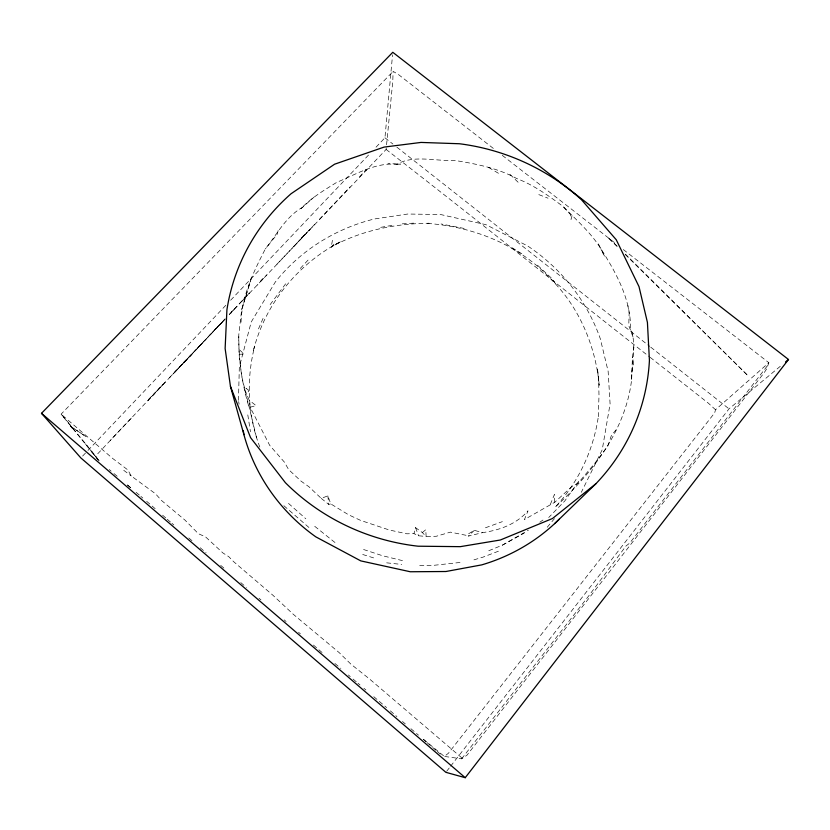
<?xml version="1.0" encoding="UTF-8"?>
<svg xmlns="http://www.w3.org/2000/svg" width="830" height="830" viewBox="0 0 830 830"><rect width="100%" height="100%" fill="white"/><g stroke="black" fill="none" stroke-linecap="round" stroke-linejoin="round"><path stroke-width="0.62" stroke-dasharray="4.15 3.11" d="M238.469 400.34L239.331 367.016L251.231 321.978L275.321 282.003A186.688 179.031 15.2 0 1 374.33 218.985L407.748 214.026L440.595 214.524L485.996 224.691L527.776 246.043A186.688 179.031 15.2 0 1 600.287 338.692L608.141 371.321L610.091 403.93L602.238 449.715L581.322 492.304M259.8 447.069C247.589 414.876 246.147 379.289 254.748 346.017L253.254 351.08C265.081 303.759 297.897 263.567 341.244 241.323L331.305 246.873C361.216 230.532 395.184 223.498 429.089 223.26L426.205 223.343C472.976 226.341 520.078 245.026 551.867 280.156C579.527 307.816 595.587 346.401 599.25 385.234L597.361 368.012L598.596 379.206L599.001 395.495L598.285 417.158L598.368 416.411C593.44 450.213 578.427 482.562 554.886 507.41C591.79 473.391 625.644 431.029 631.651 379.476C631.62 362.202 636.952 344.492 630.541 327.736C630.665 298.79 615.808 272.199 600.692 248.481C590.825 232.504 576.196 219.805 563.02 206.431C548.692 195.797 533.451 184.862 516.706 178.543C497.844 168.096 475.808 163.821 454.622 160.418C436.009 161.497 413.599 154.453 396.771 164.361C375.451 162.151 355.863 174.539 336.731 182.341C324.177 190.278 311.302 197.665 300.989 208.631L314.072 197.094M493.331 148.404L398.193 74.337L393.109 71.38L392.798 81.039L386.116 149.431L228.385 315.4M241.053 322.196C241.738 296.123 253.575 271.701 265.351 248.917C276.919 234.392 285.935 216.443 302.836 207.178M631.651 379.476L632.429 356.942L633.954 346.961M256.501 437.493L241.613 375.897L239.04 354.286L238.77 334.988L241.644 309.829L250.473 280.976M376.032 147.169L384.954 137.78L392.549 54.853M248.44 405.175C241.717 382.277 238.594 358.726 238.77 334.988M147.885 400.62L224.94 319.042M332.415 240.295L331.201 247.423L334.21 243.802M631.869 372.058L633.508 363.862L632.429 356.942M278.143 230.522L277.262 234.143L265.351 248.917M244.767 389.571L249.228 400.268L250.131 407.208L269.698 445.357L284.368 462.092L288.684 469.645L301.041 481.141L308.947 486.764L321.241 498.384L327.85 495.842L330.807 503.914L348.569 514.787L360.645 520.41L389.27 529.996L406.845 533.804L413.973 533.628L415.56 527.652L422.346 532.57L426.132 536.46L436.248 536.273L450.431 532.134L466.055 535.298L474.355 530.329L482.469 532.642C499.546 530.225 516.385 524.249 527.994 510.844L524.446 519.538L554.751 502.275L571.258 487.086L578.271 482.956L594.353 463.866L607.757 446.27L611.471 435.231L616.088 429.836M572.057 215.624L571.04 219.359L570.303 214.348L563.02 206.431M623.33 249.571L768.839 362.7L715.522 409.75L714.672 412.79L712.742 415.311L448.335 753.329L444.278 756.41L427.409 742.518M241.644 309.829L252.185 275.456M365.957 170.482L366.321 169.32L357.523 179.073M260.776 281.318L266.876 274.865M257.238 285.053L257.923 284.327M366.092 170.015L366.321 169.32M148.612 400.195L148.798 399.655M550.321 504.464L554.43 494.452L554.751 502.275M258.504 328.867L263.11 318.264M578.728 481.224L564.753 500.998L548.734 517.515M165.315 382.049L95.616 456.033L99.081 460.858L61.098 414.17L393.109 71.38M270.144 304.62L285.894 283.476M461.594 758.827L588.48 596.231L625.996 546.005L629.783 543.038L710.968 438.624L766.588 366.85L768.839 362.7L766.723 368.779L764.212 372.66L467 755.176L461.594 758.827L444.278 756.41M446.654 771.298L449.839 767.211M450.628 766.194L729.02 408.848L782.555 364.432M547.24 527.237L554.471 518.636M242.132 301.02L249.384 292.959L229.422 314.404M314.777 224.245L275.871 265.33M192.27 353.715L167.276 379.984M293.685 246.5L310.482 228.873M175.244 371.664L225.148 319.156L214.814 329.437M174.456 372.535L203.993 341.514M151.849 396.429L163.22 384.373M197.924 347.739L198.961 346.598M222.71 321.501L207.832 337.229M300.263 268.474L309.798 258.223M319.592 219.151L350.125 186.885M260.662 280.976L262.903 278.61M173.626 373.376L225.241 318.834M82.637 456.054L87.098 451.364M87.98 450.42L226.217 304.89M230.667 300.201L368.894 154.671M148.767 399.168L163.966 383.626M131.347 418.092L110.193 440.408M183.845 362.077L191.274 354.732M301.3 237.992L306.654 232.794M474.355 530.329L468.296 536.139L482.469 532.642M422.346 532.57L425.769 529.706L426.132 536.46L418.569 535.796L413.973 533.628M231.311 311.779L233.998 309.611L232.597 312.038L230.398 313.418M488.787 550.726L502.42 545.144L528.357 530.214M539.832 522.215L542.965 520.037M502.42 545.144L524.187 533.119M498.384 551.224L482.977 557.148L471.264 560.665M485.467 527.787L502.368 521.634M250.131 407.208L256.076 405.621L249.228 400.268M321.241 498.384L328.732 504.401L330.807 503.914M380.731 227.347L392.061 225.387M459.996 562.481L431.766 565.531L418.009 565.282M396.771 164.361L400.537 164.081L387.869 163.572M402.228 223.861L415.716 223M239.04 354.286L244.082 354.088L239.559 349.887M386.676 562.833L401.689 564.431M464.198 228.458L441.072 223.965M402.457 560.624L382.464 555.716L361.714 548.9M362.71 554.492L375.399 558.445M538.815 194.625L548.008 198.183M488.642 167.463L500.812 174.684M512.069 247.765L524.425 255.318M69.782 424.255L73.123 429.421L70.664 426.33L86.258 436.819L70.664 426.33L69.782 424.255L61.098 414.17L112.631 458.419L127.82 469.894L131.213 475.943L155.594 493.86L161.476 500.459L184.966 520.099L198.38 533.7L205.591 536.906L222.938 552.977L228.758 556.671L233.541 561.588L272.759 595.11L293.322 614.325L339.148 652.598L350.914 664.156L369.08 678.618L462.123 758.122M386.116 149.431C474.262 217.823 561.537 287.865 649.216 356.61M249.062 390.546L245.971 388.274L248.813 391.885M123.753 470.33L131.213 475.943M650.181 357.357L708.436 403.245L715.522 409.75M502.275 155.345L616.545 244.217M384.954 137.78L392.891 144.026M396.854 147.159L649.714 346.369M650.73 347.168L729.02 408.848M314.736 526.313L335.009 542.54M423.435 739.25L426.413 741.698M334.905 663.481L340.871 668.441M113.98 473.567L118.773 477.603M127.426 484.938L132.24 489.036M136.089 492.315L139.938 495.583M140.903 496.402L142.822 498.042M146.671 501.32L155.148 508.666M353.072 679.075L357.014 682.426M358 683.266L359.971 684.937M363.924 688.298L365.895 689.979M373.78 696.681L386.604 707.585M109.259 469.562L111.106 471.139M188.804 537.965L192.612 541.222M240.783 582.598L246.417 587.433M258.991 598.212L260.942 599.883M402.477 721.488L405.299 723.895M410.943 728.73L418.476 735.162M200.238 547.769L206.089 552.79M220.697 565.355L224.598 568.706M298.541 632.242L300.398 633.85M284.151 619.844L286.07 621.504M313.418 645.045L323.15 653.438M127.467 485.073L131.337 488.424M283.85 505.698L310.493 528.835M423.207 739.281L426.049 741.75M427.004 742.57L431.735 746.689M432.689 747.508L436.476 750.808M437.431 751.627L440.274 754.097M348.382 674.977L350.26 676.616M167.266 519.269L171.001 522.516M171.935 523.325L173.802 524.954M390.38 710.874L396.896 716.591M162.607 515.191L166.332 518.449M288.487 503.395L305.824 518.781M537.508 265.237L552.209 278.828L556.359 285.115M617.157 246.105L607.809 237.318L617.032 246.427M509.89 174.31L518.117 182.247M625.332 254.623L747.965 375.72L625.467 254.156M73.133 428.581L95.616 456.033M91.922 452.091L99.081 460.858L84.702 443.013M598.368 243.885L604.707 256.48L600.692 248.481M632.989 336.928L628.767 325.557L629.13 313.242L627.864 305.523M415.56 527.652L418.569 535.796M238.677 401.606L239.082 404.148M247.807 414.907L250.463 431.797M327.85 495.842L328.732 504.401"/><path stroke-width="1.25" d="M465.236 777.7L788.5 359.494L392.777 52.3L41.5 413.319L80.852 457.932L445.855 772.315L465.236 777.7L41.5 413.319M554.658 523.626L595.857 483.786A213.269 202.012 15.2 0 0 649.423 360.334L647.421 322.424L639.007 286.63L616.244 239.746L581.539 199.802A213.269 202.012 15.2 0 0 459.395 143.746L421.018 142.428L384.103 147.086L334.563 164.216L291.05 193.753A213.269 202.012 15.2 0 0 226.922 309.798L225.127 348.517L230.439 386.344L243.927 434.661A186.688 179.031 15.2 0 0 315.846 536.875L360.801 560.893L410.269 571.756L445.928 571.507L481.742 564.877A186.688 179.031 15.2 0 0 559.306 519.144M785.522 361.963L788.5 359.494M595.857 483.786L552.469 518.522L500.324 540.008L460.297 546.659L418.123 546.202A213.269 202.012 15.2 0 1 285.406 482.718L250.567 437.638L230.439 386.344M243.325 430.853L243.927 434.661"/></g></svg>
